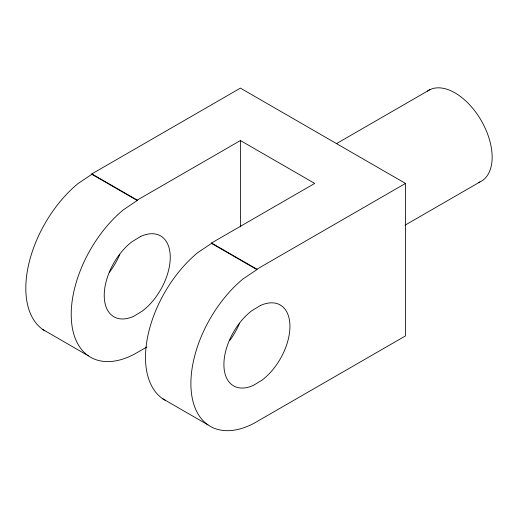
<?xml version="1.0" encoding="UTF-8"?>
<svg xmlns="http://www.w3.org/2000/svg" width="518" height="518" viewBox="0 0 518 518"><rect width="100%" height="100%" fill="white"/><g stroke="black" fill="none" stroke-linecap="round" stroke-linejoin="round"><path stroke-width="0.78" d="M405.484 183.424L256.922 269.198L256.922 269.606L243.033 278.924A93.382 53.911 -60 0 0 191.11 389.607A93.382 53.911 -60 0 0 253.626 423.497L405.484 335.917L405.484 183.424L240.41 88.118L91.848 173.893L91.848 174.301L77.959 183.618A93.382 53.911 -60 0 0 28.574 264.866A93.382 53.911 -60 0 0 44.852 330.834M165.21 400.317A93.382 53.911 -60 0 1 148.116 334.57A93.382 53.911 -60 0 1 197.636 252.713L211.525 243.395L211.525 242.994L314.698 183.424L240.41 140.54L137.244 200.103L137.244 200.505L123.355 209.829A93.382 53.911 -60 0 0 71.432 320.512A93.382 53.911 -60 0 0 133.948 354.403L147.002 346.956M336.519 143.615L430.147 89.556M405.102 225.155L479.869 181.993M91.848 173.893L137.244 200.103M211.525 242.994L256.922 269.198M91.848 174.301L137.244 200.505M211.525 243.395L256.922 269.606M42.884 329.565L88.28 355.769M162.568 398.659L207.958 424.87M240.41 140.54L240.41 226.871M119.846 254.176A46.691 26.955 -60 0 1 109.35 272.358M239.523 323.271A46.691 26.955 -60 0 1 229.519 340.812M427.402 91.142A52.525 30.329 60 0 1 481.882 121.685A52.525 30.329 60 0 1 478.535 182.543M140.682 236.448L132.071 241.686A46.691 26.955 -60 0 0 104.241 296.413A46.691 26.955 -60 0 0 133.799 316.252L142.418 311.014A46.691 26.955 -60 0 0 170.247 256.287A46.691 26.955 -60 0 0 140.682 236.448M260.36 305.542L251.748 310.781A46.691 26.955 -60 0 0 223.918 365.507A46.691 26.955 -60 0 0 253.477 385.347L262.095 380.108A46.691 26.955 -60 0 0 289.925 325.382A46.691 26.955 -60 0 0 260.36 305.542"/></g></svg>
